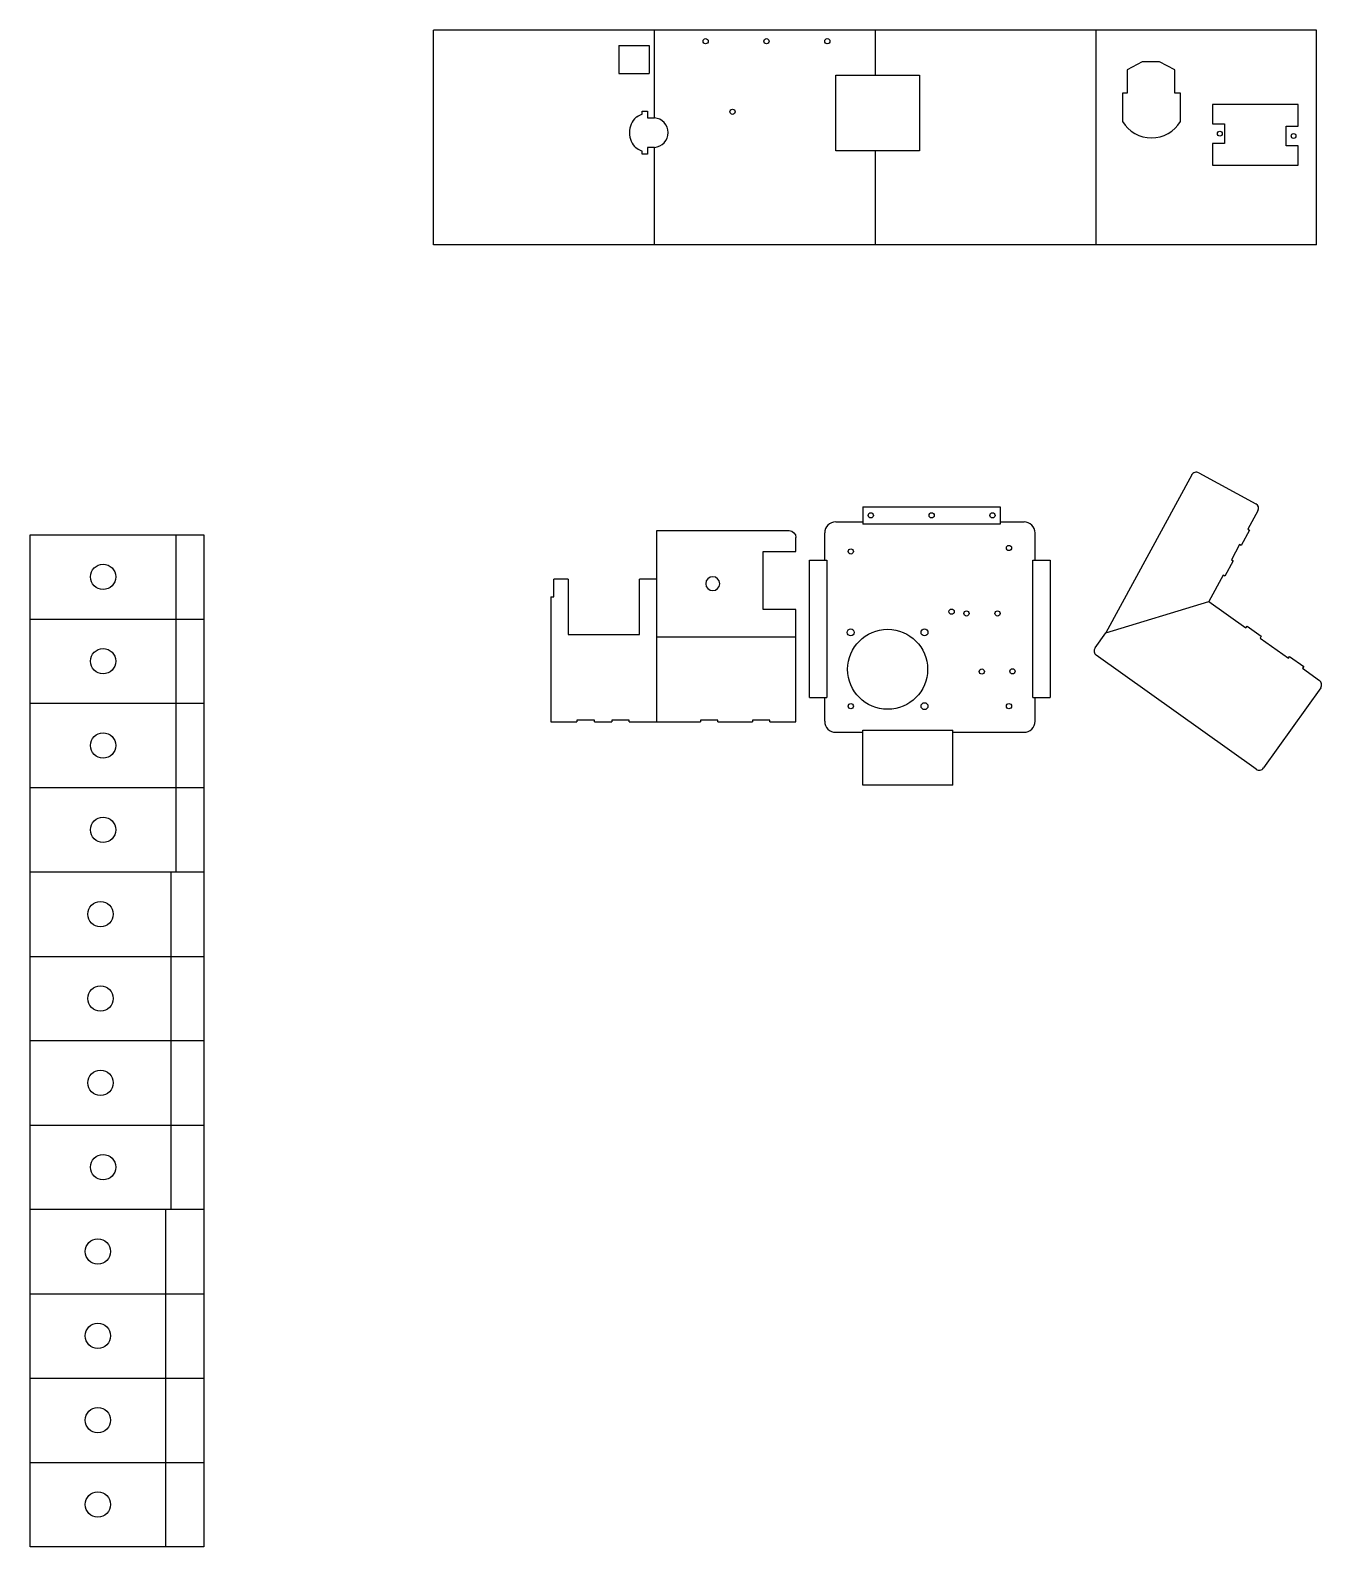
# Model space of a CAD drawing. Header units: millimetres. Extents: x -176 to 566, y -749 to 123.
import ezdxf

# ---------------------------------------------------------------- set-up
doc = ezdxf.new("R2010")
doc.units = ezdxf.units.MM
for name, color, linetype, true_color in [('fab_bottom', 7, 'Continuous', 0xc2ced6), ('fab_insert', 7, 'Continuous', 0x2d9d39), ('fab_top', 7, 'Continuous', 0x1cd582)]:
    doc.layers.add(name, color=color, linetype=linetype, true_color=true_color)
doc.layers.add('fab_front', color=4, linetype='Continuous')

msp = doc.modelspace()

# ---------------------------------------------------------------- linework, layer by layer
at = {"layer": 'fab_bottom', "color": 1}
for p, q in [((302.59, -150.69), (302.59, -160.69)), ((302.59, -150.69), (381.59, -150.69)), ((381.59, -150.69), (381.59, -160.69)), ((286.94, -159.42), (302.59, -159.42)), ((381.59, -159.42), (395.24, -159.42)), ((280.59, -181.42), (280.59, -165.77)), ((401.59, -181.42), (401.59, -165.77)), ((271.86, -260.42), (271.86, -181.42)), ((271.86, -181.42), (281.86, -181.42)), ((400.32, -181.42), (410.32, -181.42)), ((410.32, -181.42), (410.32, -260.42)), ((271.86, -260.42), (281.86, -260.42)), ((280.59, -274.07), (280.59, -260.42)), ((400.32, -260.42), (410.32, -260.42)), ((401.59, -274.07), (401.59, -260.42)), ((286.94, -280.42), (302.59, -280.42)), ((302.59, -310.88), (302.59, -279.15)), ((354.23, -310.88), (354.23, -279.15)), ((354.23, -280.42), (395.24, -280.42)), ((354.23, -310.88), (302.59, -310.88))]:
    msp.add_line(p, q, dxfattribs=at)
at = {"layer": 'fab_bottom', "color": 5}
for p, q in [((381.59, -160.69), (302.59, -160.69)), ((281.86, -181.42), (281.86, -260.42)), ((400.32, -260.42), (400.32, -181.42)), ((302.59, -279.15), (354.23, -279.15))]:
    msp.add_line(p, q, dxfattribs=at)
at = {"layer": 'fab_bottom', "color": 1}
for centre, radius in [((307.09, -155.69), 1.5), ((342.09, -155.69), 1.5), ((377.09, -155.69), 1.5), ((386.59, -174.42), 1.5), ((295.59, -176.42), 1.5), ((353.59, -211.07), 1.5), ((362.14, -212.07), 1.5), ((380.04, -212.07), 1.5), ((295.59, -223.02), 2), ((316.79, -244.22), 23), ((337.99, -223.02), 2), ((370.94, -245.52), 1.5), ((388.59, -245.37), 1.5), ((295.59, -265.42), 1.5), ((337.99, -265.42), 2), ((386.59, -265.42), 1.5)]:
    msp.add_circle(centre, radius, dxfattribs=at)
for centre, start, end in [((286.94, -165.77), 90, 180), ((395.24, -165.77), 0, 90), ((286.94, -274.07), 180, 270), ((395.24, -274.07), 270, 0)]:
    msp.add_arc(centre, 6.35, start, end, dxfattribs=at)
at = {"layer": 'fab_front', "color": 1}
for p, q in [((563.59, 123.27), (55.59, 123.27)), ((162.14, 114.62), (162.14, 98.53)), ((162.14, 114.62), (179.59, 114.62)), ((179.59, 114.62), (179.59, 98.53)), ((463.24, 105.1), (454.62, 100.51)), ((473.24, 105.1), (463.24, 105.1)), ((481.95, 100.46), (473.24, 105.1)), ((162.14, 98.53), (179.59, 98.53)), ((287.07, 54.06), (287.07, 97.42)), ((287.07, 97.42), (335.14, 97.42)), ((335.14, 97.42), (335.14, 54.06)), ((454.62, 100.51), (454.62, 87.05)), ((481.95, 87.05), (481.95, 100.46)), ((454.62, 87.05), (451.92, 87.05)), ((451.92, 87.05), (451.92, 70.89)), ((485.26, 87.05), (481.95, 87.05)), ((485.26, 70.89), (485.26, 87.05)), ((503.59, 80.53), (503.59, 69.47)), ((552.99, 80.53), (503.59, 80.53)), ((552.99, 68.16), (552.99, 80.53)), ((172.54, 73.35), (172.14, 73.35)), ((175.59, 76.85), (178.59, 76.85)), ((175.59, 75.08), (175.59, 76.85)), ((178.59, 76.85), (178.59, 72.91)), ((178.59, 72.91), (182.59, 72.91)), ((503.59, 69.47), (510.59, 69.47)), ((510.59, 69.47), (510.59, 58.16)), ((545.99, 68.16), (552.99, 68.16)), ((545.99, 56.84), (545.99, 68.16)), ((172.54, 55.49), (172.14, 55.49)), ((175.59, 52), (175.59, 53.77)), ((182.59, 55.94), (178.59, 55.94)), ((178.59, 55.94), (178.59, 52)), ((335.14, 54.06), (287.07, 54.06)), ((510.59, 58.16), (503.59, 58.16)), ((503.59, 58.16), (503.59, 45.78)), ((552.99, 56.84), (545.99, 56.84)), ((552.99, 45.78), (552.99, 56.84)), ((178.59, 52), (175.59, 52)), ((503.59, 45.78), (552.99, 45.78)), ((563.59, 0), (55.59, 0))]:
    msp.add_line(p, q, dxfattribs=at)
at = {"layer": 'fab_front', "color": 5}
for p, q in [((55.59, 0), (55.59, 123.27)), ((182.59, 72.91), (182.59, 123.27)), ((309.59, 123.27), (309.59, 97.42)), ((436.59, 123.27), (436.59, 0)), ((563.59, 0), (563.59, 123.27)), ((182.59, 0), (182.59, 55.94)), ((309.59, 54.06), (309.59, 0))]:
    msp.add_line(p, q, dxfattribs=at)
at = {"layer": 'fab_front', "color": 1}
for centre, radius in [((212.09, 117), 1.5), ((247.09, 117), 1.5), ((282.09, 117), 1.5), ((227.57, 76.42), 1.5), ((507.94, 63.81), 1.4), ((550.34, 62.5), 1.4)]:
    msp.add_circle(centre, radius, dxfattribs=at)
for centre, radius, start, end in [((180.34, 64.42), 12.13, 132.5756, 227.4244), ((179.59, 64.42), 11.38, 110.58154, 128.29874), ((182.07, 64.42), 8.5, 273.53935, 86.46065), ((468.59, 80.84), 19.41, 210.84211, 329.15789), ((179.59, 64.42), 11.38, 231.70126, 249.41846)]:
    msp.add_arc(centre, radius, start, end, dxfattribs=at)
at = {"layer": 'fab_insert', "color": 1, "extrusion": (-2.81947e-16, -1.38145e-16, -1)}
for p, q in [((184.06, -164.47), (260.06, -164.47)), ((264.06, -176.49), (264.06, -168.47)), ((245.16, -209.83), (245.16, -176.49)), ((245.16, -176.49), (264.06, -176.49)), ((264.06, -209.83), (245.16, -209.83))]:
    msp.add_line(p, q, dxfattribs=at)
at = {"layer": 'fab_insert', "color": 1, "extrusion": (-1.39131e-16, 3.17041e-16, -1)}
for p, q in [((184.06, -225.47), (184.06, -164.47)), ((124.83, -202.47), (124.83, -192.47)), ((133.06, -192.47), (124.83, -192.47)), ((133.06, -192.47), (133.06, -224.2)), ((174.06, -224.2), (174.06, -192.47)), ((184.06, -192.47), (174.06, -192.47)), ((123.06, -202.47), (124.83, -202.47)), ((123.06, -202.47), (123.06, -274.47)), ((133.06, -224.2), (174.06, -224.2)), ((123.06, -274.47), (138.06, -274.47)), ((138.06, -273.47), (138.06, -274.47)), ((148.06, -273.47), (138.06, -273.47)), ((148.06, -274.47), (148.06, -273.47)), ((148.06, -274.47), (158.06, -274.47)), ((158.06, -273.47), (158.06, -274.47)), ((168.06, -273.47), (158.06, -273.47)), ((168.06, -274.47), (168.06, -273.47)), ((168.06, -274.47), (209.06, -274.47))]:
    msp.add_line(p, q, dxfattribs=at)
at = {"layer": 'fab_insert', "color": 1, "extrusion": (-6.01781e-16, 4.55096e-17, -1)}
for p, q in [((264.06, -274.47), (264.06, -209.83)), ((209.06, -273.47), (209.06, -274.47)), ((219.06, -273.47), (209.06, -273.47)), ((219.06, -274.47), (219.06, -273.47)), ((219.06, -274.47), (239.06, -274.47)), ((249.06, -273.47), (239.06, -273.47)), ((239.06, -273.47), (239.06, -274.47)), ((249.06, -274.47), (249.06, -273.47)), ((249.06, -274.47), (264.06, -274.47))]:
    msp.add_line(p, q, dxfattribs=at)
at = {"layer": 'fab_insert', "color": 5, "extrusion": (-6.01781e-16, 4.55096e-17, -1)}
msp.add_line((184.06, -225.47), (264.06, -225.47), dxfattribs=at)
at = {"layer": 'fab_insert', "color": 5}
msp.add_line((184.06, -274.47), (184.06, -225.47), dxfattribs=at)
at = {"layer": 'fab_insert', "color": 1, "extrusion": (-2.81947e-16, -1.38145e-16, -1)}
msp.add_circle((-216.16, -194.97), 4, dxfattribs=at)
msp.add_arc((-260.06, -168.47), 4, 90, 180, dxfattribs=at)
at = {"layer": 'fab_top', "color": 1}
for p, q in [((491.7, -132.42), (442.27, -223.3)), ((495.77, -131.22), (528.62, -149.09)), ((529.82, -153.15), (524.09, -163.7)), ((525.05, -164.22), (520.27, -173.01)), ((524.09, -163.7), (525.05, -164.22)), ((-176.42, -166.8), (-76.67, -166.8)), ((-176.42, -748.8), (-176.42, -166.8)), ((-92.67, -166.8), (-92.67, -360.8)), ((-76.67, -166.8), (-76.67, -748.8)), ((519.31, -172.48), (514.53, -181.27)), ((520.27, -173.01), (519.31, -172.48)), ((515.5, -181.79), (510.72, -190.57)), ((514.53, -181.27), (515.5, -181.79)), ((509.75, -190.05), (501.51, -205.21)), ((510.72, -190.57), (509.75, -190.05)), ((501.51, -205.21), (522.88, -220.43)), ((-176.42, -215.3), (-76.67, -215.3)), ((436.12, -231.92), (442.27, -223.3)), ((522.88, -220.43), (523.58, -219.45)), ((523.58, -219.45), (531.72, -225.25)), ((531.72, -225.25), (531.03, -226.23)), ((531.03, -226.23), (547.32, -237.83)), ((528.87, -301.66), (436.83, -236.11)), ((547.32, -237.83), (548.01, -236.85)), ((548.01, -236.85), (556.16, -242.65)), ((556.16, -242.65), (555.46, -243.63)), ((555.46, -243.63), (565.24, -250.59)), ((565.94, -254.78), (533.06, -300.95)), ((-76.67, -263.8), (-176.42, -263.8)), ((-76.67, -312.3), (-176.42, -312.3)), ((-76.67, -360.8), (-176.42, -360.8)), ((-95.67, -360.8), (-95.67, -554.8)), ((-176.42, -409.3), (-76.67, -409.3)), ((-76.67, -457.8), (-176.42, -457.8)), ((-176.42, -506.3), (-76.67, -506.3)), ((-76.67, -554.8), (-176.42, -554.8)), ((-98.67, -554.8), (-98.67, -748.8)), ((-176.42, -603.3), (-76.67, -603.3)), ((-176.42, -651.8), (-76.67, -651.8)), ((-176.42, -700.3), (-76.67, -700.3)), ((-76.67, -748.8), (-176.42, -748.8))]:
    msp.add_line(p, q, dxfattribs=at)
at = {"layer": 'fab_top', "color": 5}
msp.add_line((442.27, -223.3), (501.51, -205.21), dxfattribs=at)
at = {"layer": 'fab_top', "color": 1}
for centre in [(-134.55, -191.05), (-134.55, -239.55), (-134.55, -288.05), (-134.55, -336.55), (-136.05, -385.05), (-136.05, -433.55), (-136.05, -482.05), (-134.55, -530.55), (-137.55, -579.05), (-137.55, -627.55), (-137.55, -676.05), (-137.55, -724.55)]:
    msp.add_circle(centre, 7.3, dxfattribs=at)
for centre, start, end in [((494.33, -133.85), 61.45651, 151.45651), ((527.19, -151.72), 331.45651, 61.45651), ((438.57, -233.66), 144.54295, 234.54295), ((563.5, -253.04), 324.54295, 54.54295), ((530.61, -299.21), 234.54295, 324.54295)]:
    msp.add_arc(centre, 3, start, end, dxfattribs=at)

doc.saveas('drawing.dxf')
